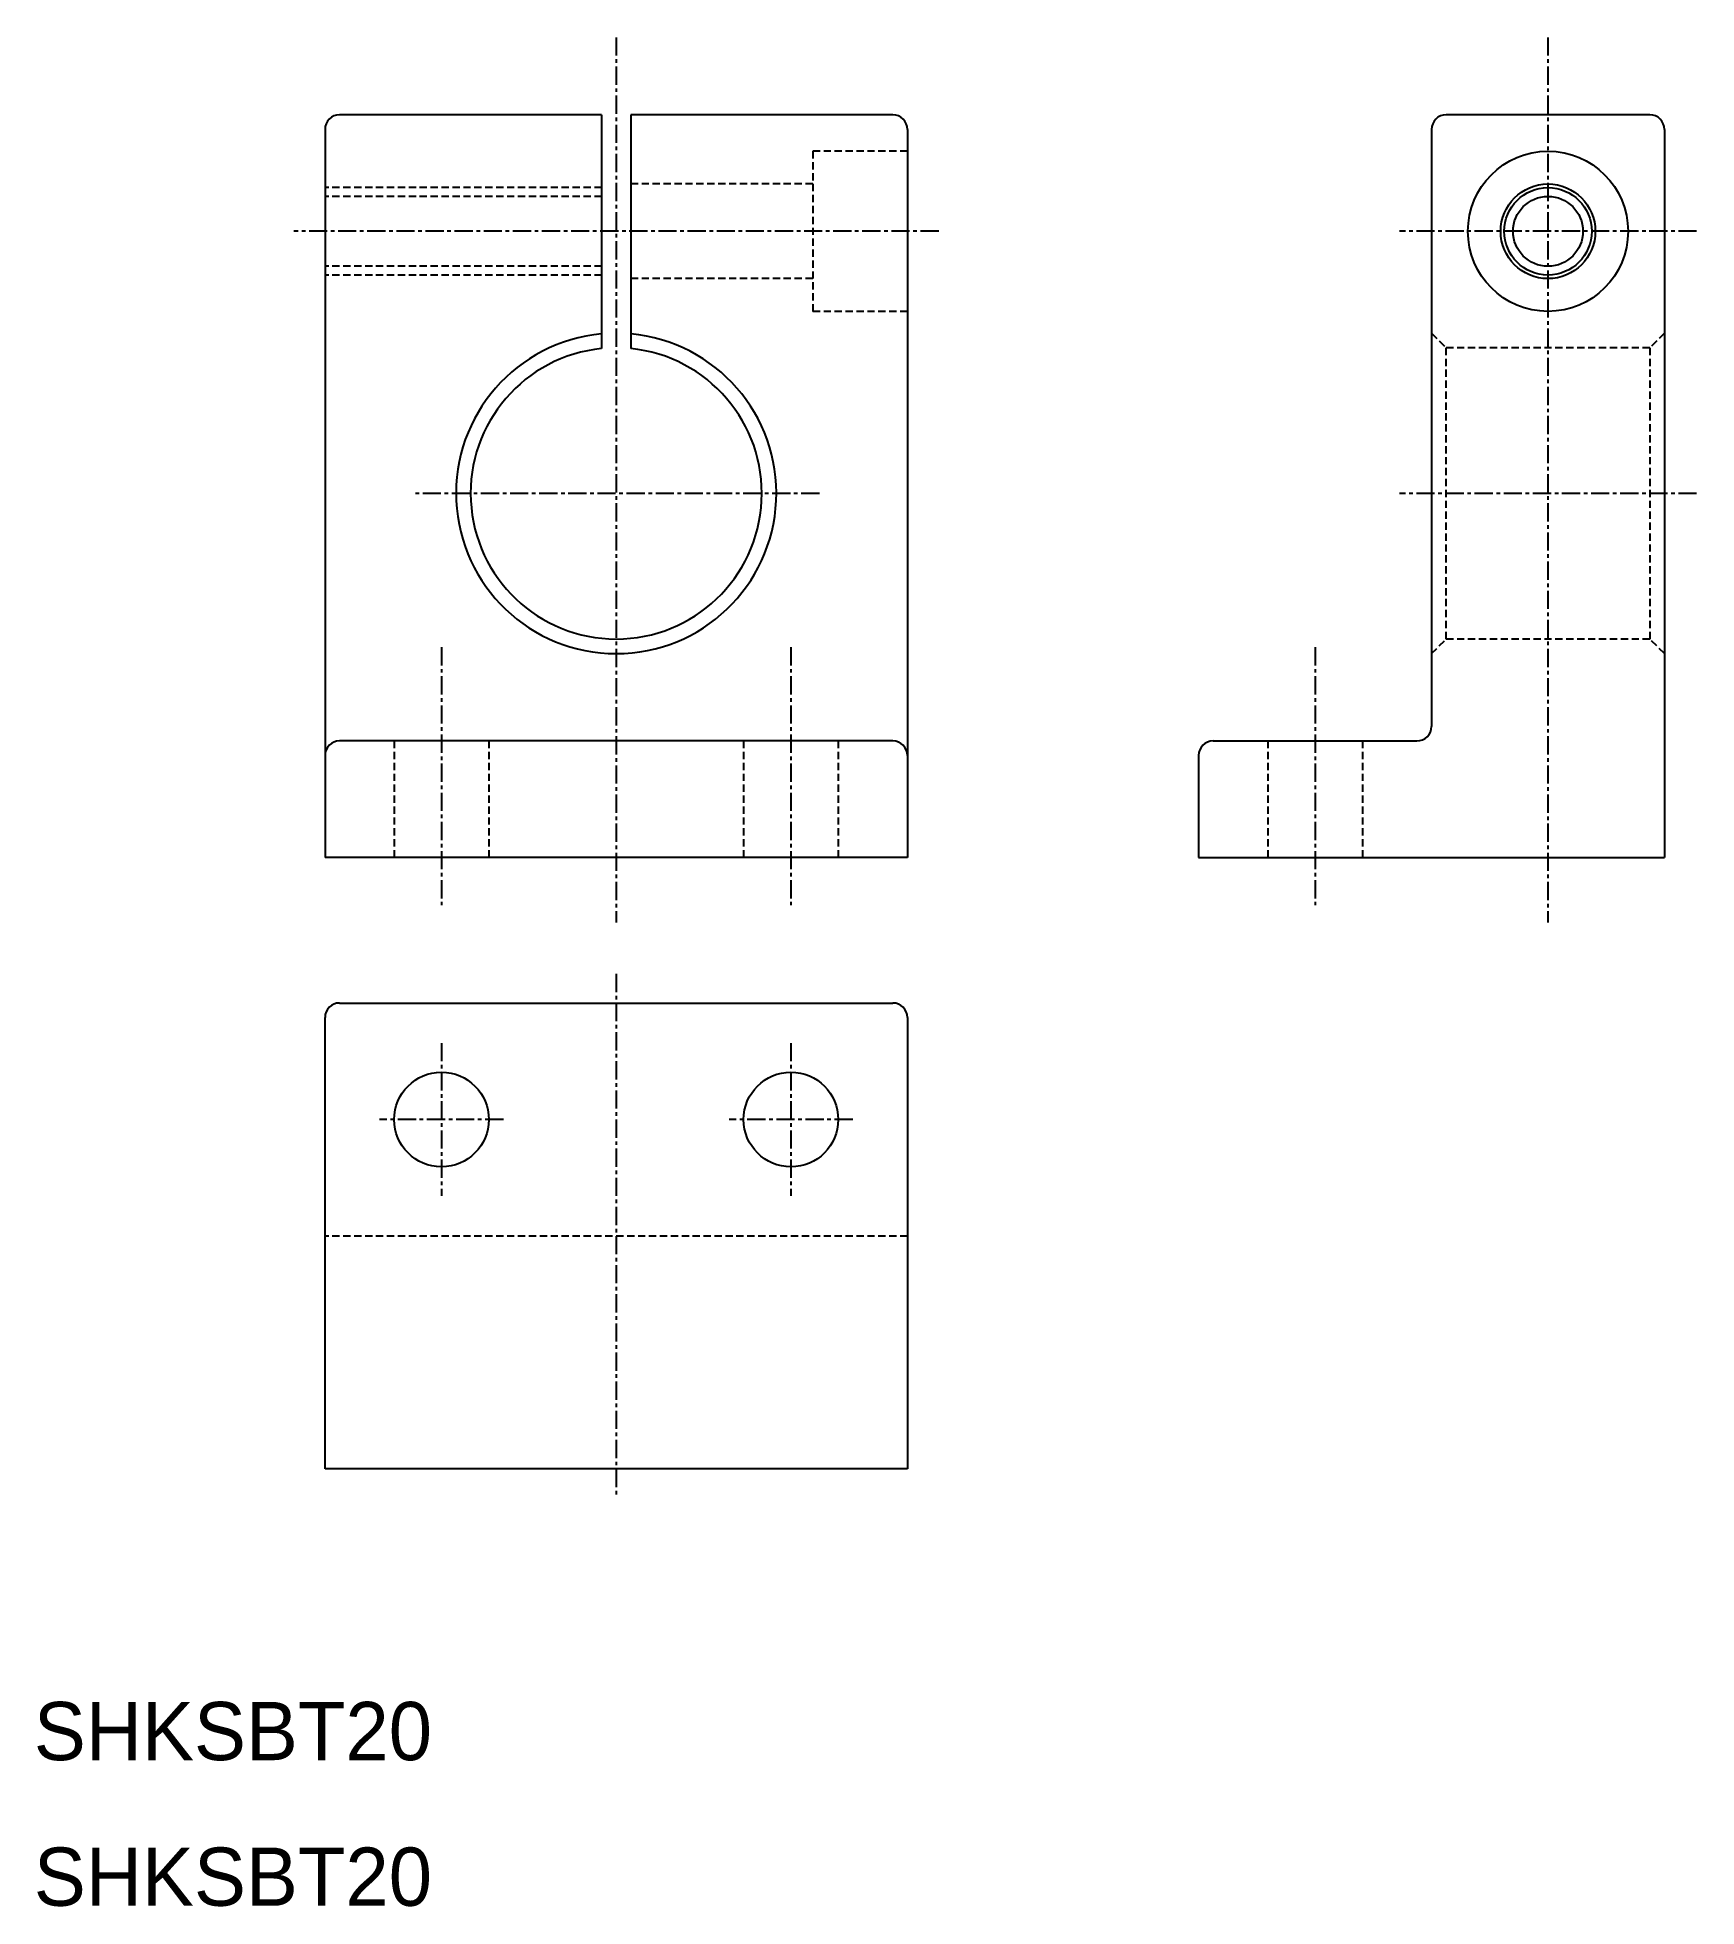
# Model space of a CAD drawing. Extents: x 10 to 124, y 10 to 138.
import ezdxf

# ---------------------------------------------------------------- set-up
doc = ezdxf.new("R2010")
doc.units = 0
doc.linetypes.add('CENTER', pattern=[2, 1.25, -0.25, 0.25, -0.25])
doc.linetypes.add('DASHED', pattern=[0.75, 0.5, -0.25])
doc.layers.get('0').update_dxf_attribs({"linetype": 'CONTINUOUS'})
doc.layers.add('CENTER', color=1, linetype='CENTER')

msp = doc.modelspace()

# ---------------------------------------------------------------- linework, layer by layer
at = {"color": 7, "linetype": 'CONTINUOUS'}
for p, q in [((49, 133), (31, 133)), ((49, 133), (49, 116.95)), ((51, 133), (51, 116.95)), ((69, 133), (51, 133)), ((121, 133), (107, 133)), ((30, 132), (30, 82)), ((70, 132), (70, 82)), ((106, 132), (106, 91)), ((122, 132), (122, 82)), ((69, 90), (31, 90)), ((91, 90), (105, 90)), ((90, 89), (90, 82)), ((70, 82), (30, 82)), ((90, 82), (122, 82)), ((31, 72), (69, 72)), ((30, 40), (30, 71)), ((70, 71), (70, 40)), ((70, 40), (30, 40))]:
    msp.add_line(p, q, dxfattribs=at)
at = {"color": 3, "linetype": 'DASHED'}
for p, q in [((63.5, 130.5), (63.5, 119.5)), ((70, 130.5), (63.5, 130.5)), ((49, 128), (30, 128)), ((49, 127.4), (30, 127.4)), ((63.5, 128.25), (51, 128.25)), ((49, 122.6), (30, 122.6)), ((49, 122), (30, 122)), ((63.5, 121.75), (51, 121.75)), ((70, 119.5), (63.5, 119.5)), ((106, 118), (107, 117)), ((121, 117), (107, 117)), ((107, 97), (107, 117)), ((122, 118), (121, 117)), ((121, 117), (121, 97)), ((106, 96), (107, 97)), ((121, 97), (107, 97)), ((122, 96), (121, 97)), ((34.75, 90), (34.75, 82)), ((41.25, 90), (41.25, 82)), ((58.75, 90), (58.75, 82)), ((65.25, 90), (65.25, 82)), ((94.75, 90), (94.75, 82)), ((101.25, 90), (101.25, 82)), ((50, 82), (50, 82)), ((70, 56), (30, 56))]:
    msp.add_line(p, q, dxfattribs=at)
at = {"color": 7, "linetype": 'CONTINUOUS'}
for centre, radius in [((114, 125), 5.5), ((114, 125), 3.25), ((114, 125), 2.4), ((38, 64), 3.25), ((62, 64), 3.25)]:
    msp.add_circle(centre, radius, dxfattribs=at)
at = {"color": 3, "linetype": 'CONTINUOUS'}
msp.add_circle((114, 125), 3, dxfattribs=at)
at = {"color": 7, "linetype": 'CONTINUOUS'}
for centre, radius, start, end in [((31, 132), 1, 90, 180), ((69, 132), 1, 0, 90), ((107, 132), 1, 90, 180), ((121, 132), 1, 0, 90), ((50, 107), 11, 95.2159, 84.7841), ((50, 107), 10, 95.7392, 84.2608), ((31, 89), 1, 90, 180), ((69, 89), 1, 360, 90), ((91, 89), 1, 90, 180), ((105, 91), 1, 270, 0), ((31, 71), 1, 90, 180), ((69, 71), 1, 0, 90)]:
    msp.add_arc(centre, radius, start, end, dxfattribs=at)
at = {"layer": 'CENTER', "color": 1, "linetype": 'CENTER'}
for p, q in [((50, 138.32), (50, 77.54)), ((114, 138.32), (114, 77.54)), ((72.15, 125), (27.85, 125)), ((124.21, 125), (103.79, 125)), ((63.96, 107), (36.04, 107)), ((124.21, 107), (103.79, 107)), ((38, 96.44), (38, 78.73)), ((62, 96.44), (62, 78.73)), ((98, 96.44), (98, 78.73)), ((50, 74), (50, 38)), ((38, 69.25), (38, 58.75)), ((62, 69.25), (62, 58.75)), ((42.25, 64), (33.75, 64)), ((66.25, 64), (57.75, 64))]:
    msp.add_line(p, q, dxfattribs=at)

# ---------------------------------------------------------------- texts
at = {"color": 7, "linetype": 'CONTINUOUS'}
for p in [(10, 20), (10, 10)]:
    msp.add_text('SHKSBT20', height=4, dxfattribs=at).set_placement(p)

doc.saveas('drawing.dxf')
